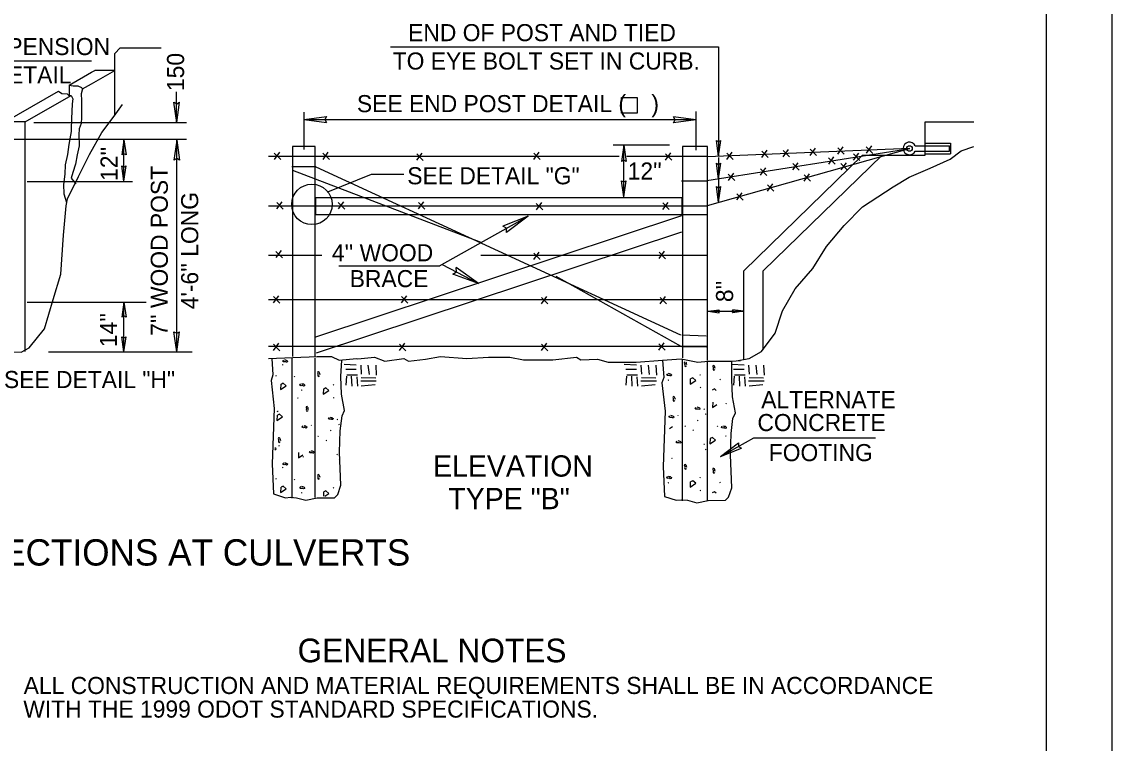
# Model space of a CAD drawing. Extents: x 11 to 454, y -32 to 258.
# Drawn here: x 370.7 to 453.7, y 74.7 to 129.6 of the extents above; entities that cross this region are included whole.
import ezdxf

# ---------------------------------------------------------------- set-up
doc = ezdxf.new("R2010")
doc.units = 0
doc.layers.add('Default', color=7, linetype='Continuous')
doc.layers.add('Level 1', color=7, linetype='Continuous')

msp = doc.modelspace()

# ---------------------------------------------------------------- linework, layer by layer
at = {"layer": 'Default'}
for p, q in [((448.69, -4.252), (448.69, 200.748)), ((377.782, 127.212), (378.196, 127.626)), ((377.782, 122.506), (377.782, 127.212)), ((378.196, 127.626), (381.118, 127.626)), ((381.118, 127.626), (381.304, 127.626)), ((366.606, 126.65), (376.001, 126.65)), ((374.313, 124.8), (376.019, 125.778)), ((376.019, 125.778), (376.249, 125.909)), ((376.019, 124.9), (377.782, 125.909)), ((377.782, 125.909), (376.249, 125.909)), ((374.313, 124.8), (374.313, 124.066)), ((375.327, 124.503), (376.019, 124.9)), ((369.427, 122.001), (373.497, 124.332)), ((370.96, 122.001), (374.455, 124.004)), ((382.488, 121.963), (382.488, 124.289)), ((382.489, 121.963), (382.278, 123.496)), ((382.489, 121.963), (382.7, 123.496)), ((370.96, 122.001), (369.427, 122.001)), ((370.96, 121.437), (370.96, 122.001)), ((392.191, 119.908), (392.191, 122.739)), ((392.191, 122.178), (393.894, 122.412)), ((392.191, 122.178), (422.02, 122.178)), ((392.191, 122.178), (393.894, 121.944)), ((421.995, 122.154), (420.309, 122.386)), ((421.995, 122.154), (420.309, 121.922)), ((422.02, 119.848), (422.02, 122.789)), ((439.456, 119.464), (439.456, 121.997)), ((439.456, 121.997), (443.148, 121.997)), ((370.96, 104.538), (370.96, 121.437)), ((371.62, 121.963), (376.019, 121.963)), ((376.019, 121.963), (383.225, 121.963)), ((367.86, 120.674), (383.225, 120.674)), ((378.475, 120.641), (378.317, 119.492)), ((378.475, 120.641), (378.633, 119.492)), ((378.476, 117.486), (378.476, 120.674)), ((382.493, 120.62), (382.283, 119.087)), ((382.493, 120.62), (382.704, 119.087)), ((382.494, 104.506), (382.494, 120.674)), ((423.736, 119.396), (423.573, 120.588)), ((423.736, 119.396), (423.9, 120.588)), ((439.456, 120.373), (441.392, 120.373)), ((441.392, 120.373), (441.392, 119.581)), ((390.405, 119.133), (389.914, 119.625)), ((389.923, 119.147), (390.328, 119.694)), ((394.108, 119.133), (393.617, 119.625)), ((393.626, 119.147), (394.03, 119.694)), ((401.254, 119.068), (400.762, 119.56)), ((400.771, 119.082), (401.176, 119.629)), ((410.153, 119.133), (409.662, 119.625)), ((409.671, 119.147), (410.076, 119.694)), ((415.7, 120.258), (419.999, 120.258)), ((416.518, 120.232), (416.348, 118.996)), ((416.518, 120.232), (416.688, 118.996)), ((416.519, 116.289), (416.519, 120.232)), ((420.173, 119.077), (419.682, 119.568)), ((419.691, 119.091), (420.095, 119.637)), ((422.849, 117.529), (438.296, 119.988)), ((422.894, 115.629), (438.263, 119.977)), ((438.263, 119.977), (422.896, 119.346)), ((424.848, 119.131), (424.356, 119.623)), ((424.365, 119.146), (424.77, 119.692)), ((427.515, 119.283), (427.023, 119.775)), ((427.032, 119.298), (427.437, 119.844)), ((429.136, 119.335), (428.644, 119.826)), ((428.653, 119.349), (429.058, 119.895)), ((431.183, 119.438), (430.692, 119.93)), ((430.701, 119.452), (431.105, 119.999)), ((433.3, 119.541), (432.808, 120.033)), ((432.817, 119.556), (433.222, 120.102)), ((434.485, 119.071), (433.994, 119.563)), ((434.003, 119.085), (434.408, 119.632)), ((435.464, 119.606), (434.972, 120.097)), ((434.981, 119.62), (435.386, 120.166)), ((438.701, 120.175), (441.308, 120.175)), ((438.701, 119.779), (441.308, 119.779)), ((439.456, 119.581), (441.392, 119.581)), ((441.308, 119.779), (441.308, 120.175)), ((416.154, 119.362), (389.483, 119.362)), ((422.865, 119.362), (416.752, 119.362)), ((423.736, 117.67), (423.572, 118.862)), ((423.736, 117.67), (423.9, 118.862)), ((425.644, 110.674), (434.695, 119.464)), ((427.129, 110.674), (436.18, 119.464)), ((429.87, 118.335), (429.378, 118.827)), ((429.387, 118.35), (429.792, 118.896)), ((432.594, 118.778), (432.103, 119.27)), ((432.112, 118.793), (432.517, 119.339)), ((433.542, 118.331), (433.05, 118.823)), ((433.059, 118.346), (433.464, 118.892)), ((434.695, 119.464), (439.456, 119.464)), ((378.476, 117.496), (378.318, 118.645)), ((378.476, 117.496), (378.634, 118.645)), ((393.093, 118.593), (391.25, 118.593)), ((391.302, 118.337), (405.631, 112.858)), ((393.093, 118.593), (420.83, 105.791)), ((394.001, 116.673), (397.316, 118.018)), ((397.316, 118.018), (399.785, 118.018)), ((424.966, 117.535), (424.475, 118.027)), ((424.484, 117.55), (424.888, 118.096)), ((427.415, 117.933), (426.923, 118.425)), ((426.932, 117.948), (427.337, 118.494)), ((430.727, 117.486), (430.235, 117.977)), ((430.244, 117.5), (430.649, 118.046)), ((371.121, 117.468), (379.127, 117.468)), ((416.519, 116.289), (416.35, 117.526)), ((416.519, 116.289), (416.689, 117.526)), ((420.905, 117.506), (422.835, 117.506)), ((423.736, 115.891), (423.573, 117.083)), ((423.736, 115.891), (423.9, 117.083)), ((427.936, 116.719), (427.445, 117.211)), ((427.454, 116.734), (427.858, 117.28)), ((425.607, 116.046), (425.116, 116.538)), ((425.125, 116.061), (425.53, 116.607)), ((422.905, 115.6), (389.483, 115.6)), ((390.6, 115.363), (390.109, 115.855)), ((390.118, 115.377), (390.523, 115.924)), ((395.277, 115.363), (394.786, 115.855)), ((394.795, 115.377), (395.2, 115.924)), ((401.384, 115.363), (400.892, 115.855)), ((400.901, 115.377), (401.306, 115.924)), ((410.348, 115.298), (409.857, 115.79)), ((409.866, 115.312), (410.271, 115.859)), ((419.481, 115.325), (419.886, 115.872)), ((419.974, 115.341), (419.482, 115.833)), ((393.093, 105.65), (420.933, 114.868)), ((402.496, 111.04), (409.252, 114.829)), ((409.251, 114.83), (407.315, 114.069)), ((409.251, 114.83), (407.592, 113.575)), ((421.005, 114.945), (422.875, 114.945)), ((393.128, 104.433), (420.933, 113.639)), ((390.535, 111.658), (390.044, 112.15)), ((390.053, 111.672), (390.458, 112.219)), ((409.671, 111.542), (410.076, 112.089)), ((419.703, 111.593), (419.211, 112.085)), ((419.22, 111.607), (419.625, 112.154)), ((393.544, 111.839), (389.483, 111.839)), ((422.877, 111.839), (405.626, 111.839)), ((410.153, 111.528), (409.662, 112.02)), ((394.82, 111.04), (402.513, 111.04)), ((402.701, 111.142), (405.465, 109.709)), ((405.465, 109.71), (403.505, 110.407)), ((405.465, 109.71), (403.766, 110.91)), ((425.644, 103.926), (425.644, 110.674)), ((427.129, 104.655), (427.129, 110.674)), ((420.882, 104.92), (411.363, 110.246)), ((389.858, 108.227), (390.263, 108.774)), ((399.602, 108.227), (400.007, 108.774)), ((371.121, 108.297), (380.171, 108.297)), ((378.475, 108.297), (378.317, 107.147)), ((378.475, 108.297), (378.633, 107.147)), ((378.476, 104.506), (378.476, 108.297)), ((422.877, 108.473), (389.483, 108.473)), ((390.34, 108.213), (389.849, 108.704)), ((400.084, 108.213), (399.593, 108.704)), ((410.738, 108.148), (410.246, 108.639)), ((410.255, 108.162), (410.66, 108.709)), ((419.767, 108.148), (419.276, 108.639)), ((419.285, 108.162), (419.69, 108.709)), ((422.929, 107.592), (425.644, 107.592)), ((422.93, 107.591), (423.773, 107.707)), ((422.93, 107.591), (423.773, 107.475)), ((425.643, 107.592), (424.8, 107.708)), ((425.643, 107.592), (424.8, 107.476)), ((378.476, 104.506), (378.318, 105.656)), ((378.476, 104.506), (378.634, 105.656)), ((382.495, 104.506), (382.284, 106.039)), ((382.495, 104.506), (382.705, 106.039)), ((420.933, 105.791), (422.777, 105.731)), ((422.877, 104.909), (389.483, 104.909)), ((390.35, 104.593), (389.858, 105.085)), ((389.867, 104.608), (390.272, 105.154)), ((399.94, 104.593), (399.449, 105.085)), ((399.458, 104.608), (399.862, 105.154)), ((410.738, 104.593), (410.246, 105.085)), ((410.255, 104.608), (410.66, 105.154)), ((419.679, 104.629), (419.187, 105.12)), ((419.196, 104.643), (419.601, 105.189)), ((420.933, 104.92), (422.823, 104.899)), ((372.73, 104.506), (381.118, 104.506)), ((381.118, 104.506), (383.66, 104.506)), ((391.285, 93.362), (391.285, 104.032)), ((393.035, 93.436), (393.035, 104.026)), ((420.976, 93.164), (420.976, 103.94)), ((422.892, 93.183), (422.892, 103.773)), ((396.162, 103.491), (395.233, 103.533)), ((396.162, 103.153), (395.36, 103.153)), ((396.499, 103.491), (396.541, 102.816)), ((397.048, 103.491), (397.132, 102.773)), ((397.639, 103.491), (397.681, 102.731)), ((417.477, 103.491), (416.548, 103.533)), ((417.477, 103.153), (416.675, 103.153)), ((417.814, 103.491), (417.857, 102.816)), ((418.363, 103.491), (418.447, 102.773)), ((418.954, 103.491), (418.996, 102.731)), ((425.675, 103.491), (424.746, 103.533)), ((425.675, 103.153), (424.873, 103.153)), ((426.012, 103.491), (426.055, 102.816)), ((426.561, 103.491), (426.646, 102.773)), ((427.152, 103.491), (427.194, 102.731)), ((395.402, 102.647), (395.36, 101.972)), ((396.246, 102.731), (395.444, 102.731)), ((395.782, 102.647), (395.824, 101.887)), ((396.204, 102.605), (396.246, 101.887)), ((396.499, 102.309), (397.681, 102.309)), ((396.541, 102.562), (397.639, 102.52)), ((416.717, 102.647), (416.675, 101.972)), ((417.561, 102.731), (416.759, 102.731)), ((417.097, 102.647), (417.139, 101.887)), ((417.519, 102.605), (417.561, 101.887)), ((417.814, 102.309), (418.996, 102.309)), ((417.857, 102.562), (418.954, 102.52)), ((424.915, 102.647), (424.873, 101.972)), ((425.759, 102.731), (424.957, 102.731)), ((425.295, 102.647), (425.337, 101.887)), ((425.717, 102.605), (425.759, 101.887)), ((426.012, 102.309), (427.194, 102.309)), ((426.055, 102.562), (427.152, 102.52)), ((396.541, 101.929), (397.597, 102.014)), ((417.857, 101.929), (418.912, 102.014)), ((426.055, 101.929), (427.11, 102.014)), ((423.881, 96.548), (425.239, 97.574)), ((423.881, 96.548), (425.465, 97.17))]:
    msp.add_line(p, q, dxfattribs=at)
for points in [[(398.761, 127.702), (423.736, 127.719), (423.736, 119.396)], [(374.313, 124.8), (374.62, 124.755), (374.978, 124.741), (375.251, 124.612), (375.323, 124.454), (375.327, 124.503), (375.208, 124.138), (375.237, 123.636), (375.251, 122.774), (375.237, 122.329), (375.222, 121.87), (375.064, 121.468), (375.063, 121.437)], [(373.497, 124.332), (373.759, 124.167), (374.146, 124.124), (374.29, 124.009), (374.455, 124.004), (374.577, 123.751), (374.534, 123.363), (374.491, 122.229), (374.455, 121.437)], [(369.11, 104.301), (369.979, 104.494), (370.66, 104.476), (371.254, 104.822), (372.44, 106.257), (373.083, 108.483), (373.676, 110.412), (373.874, 113.38), (374.071, 115.607), (374.17, 116.151), (375.011, 117.833), (375.851, 119.515), (376.79, 121.197), (377.73, 122.434), (378.372, 123.324)], [(382.278, 123.496), (382.491, 123.378), (382.7, 123.496)], [(393.894, 122.412), (393.762, 122.176), (393.894, 121.944)], [(420.309, 121.922), (420.439, 122.157), (420.309, 122.386)], [(374.455, 121.437), (374.448, 121.267), (374.362, 120.722), (374.275, 120.291), (374.189, 119.516), (374.003, 118.741), (373.989, 118.023), (373.874, 117.234), (373.903, 116.53), (374.1, 115.87)], [(375.063, 121.437), (375.05, 121.052), (375.079, 120.191), (374.921, 119.502), (374.792, 118.784), (374.577, 118.152), (374.462, 117.722), (374.809, 117.288)], [(423.573, 120.588), (423.738, 120.496), (423.9, 120.588)], [(378.633, 119.492), (378.474, 119.581), (378.317, 119.492)], [(393.042, 104.187), (393.042, 120.13), (391.302, 120.13), (391.302, 104.15)], [(422.877, 103.854), (422.877, 120.13), (420.984, 120.13), (420.984, 104.039)], [(425.061, 103.822), (426.057, 103.999), (427.01, 104.536), (428.052, 105.936), (428.588, 107.635), (429.57, 109.303), (430.91, 110.853), (431.952, 112.521), (433.292, 114.13), (434.692, 115.531), (437.014, 117.051), (438.235, 117.795), (439.843, 118.481), (441.361, 119.166), (442.195, 119.792), (443.148, 120.12)], [(382.704, 119.087), (382.491, 119.206), (382.283, 119.087)], [(416.688, 118.996), (416.516, 119.091), (416.348, 118.996)], [(423.572, 118.862), (423.738, 118.77), (423.9, 118.862)], [(423.736, 119.296), (423.736, 117.67)], [(378.318, 118.645), (378.478, 118.556), (378.634, 118.645)], [(416.35, 117.526), (416.521, 117.43), (416.689, 117.526)], [(423.573, 117.083), (423.738, 116.991), (423.9, 117.083)], [(423.736, 117.67), (423.736, 115.891)], [(407.592, 113.575), (407.591, 113.903), (407.315, 114.069)], [(403.505, 110.407), (403.778, 110.588), (403.766, 110.91)], [(378.633, 107.147), (378.474, 107.236), (378.317, 107.147)], [(423.773, 107.707), (423.707, 107.59), (423.773, 107.475)], [(424.8, 107.476), (424.866, 107.593), (424.8, 107.708)], [(378.318, 105.656), (378.478, 105.567), (378.634, 105.656)], [(382.284, 106.039), (382.497, 105.921), (382.705, 106.039)], [(389.483, 103.997), (393.177, 104.158), (394.268, 104.158), (394.863, 103.873), (396.178, 103.995), (396.281, 103.977), (397.542, 104.104), (398.327, 103.791), (399.779, 103.995), (400.13, 103.808), (401.415, 103.94), (402.561, 104.158), (404.58, 103.995), (406.217, 104.104), (407.853, 104.104), (408.89, 103.885), (411.127, 103.885), (412.927, 104.104), (413.255, 103.885), (414.509, 103.94), (415.328, 103.721), (417.456, 103.721), (419.465, 103.873), (420.883, 103.977), (422.148, 103.721), (422.929, 103.791), (424.732, 103.808), (425.389, 103.837)], [(389.738, 104.002), (389.816, 102.761), (389.673, 102.334), (389.911, 100.198), (389.768, 95.973), (389.863, 93.694), (390.764, 93.409), (391.144, 93.457), (391.618, 93.409), (392.33, 93.22), (393.183, 93.399), (394.512, 93.409), (394.749, 93.647), (394.986, 94.359), (394.891, 96.875), (394.939, 98.489), (395.081, 99.628), (395.271, 100.055), (395.034, 101.29), (394.986, 102.619), (395.071, 103.863)], [(390.69, 103.91), (390.765, 103.885), (390.831, 103.869), (390.881, 103.836), (390.922, 103.794), (390.905, 103.728), (390.839, 103.712), (390.79, 103.745), (390.724, 103.745), (390.666, 103.737), (390.608, 103.745), (390.566, 103.786), (390.591, 103.844), (390.641, 103.877)], [(419.465, 103.873), (419.562, 102.563), (419.42, 102.136), (419.657, 100), (419.515, 95.775), (419.61, 93.496), (420.511, 93.211), (420.89, 93.259), (421.365, 93.211), (422.076, 93.022), (422.929, 93.201), (424.258, 93.211), (424.495, 93.449), (424.732, 94.161), (424.638, 96.677), (424.685, 98.291), (424.828, 99.43), (425.017, 99.857), (424.78, 101.092), (424.732, 102.421), (424.732, 103.808)], [(421.142, 103.743), (421.138, 103.742), (421.121, 103.676), (421.154, 103.626), (421.154, 103.561), (421.146, 103.502), (421.154, 103.445), (421.196, 103.403), (421.254, 103.428), (421.287, 103.478)], [(390.543, 103.517), (390.592, 103.546), (390.594, 103.546)], [(393.403, 102.76), (393.378, 102.834), (393.361, 102.9), (393.328, 102.95), (393.287, 102.991), (393.221, 102.975), (393.204, 102.909), (393.237, 102.859), (393.237, 102.793), (393.229, 102.735), (393.237, 102.677), (393.279, 102.636), (393.336, 102.661), (393.37, 102.71)], [(421.32, 103.527), (421.295, 103.602), (421.279, 103.668), (421.245, 103.718), (421.245, 103.718)], [(423.485, 103.229), (423.46, 103.304), (423.444, 103.37), (423.411, 103.419), (423.369, 103.461), (423.303, 103.444), (423.287, 103.378), (423.32, 103.328), (423.32, 103.262), (423.311, 103.204), (423.32, 103.146), (423.361, 103.105), (423.419, 103.13), (423.452, 103.179)], [(390.047, 102.672), (390.096, 102.701), (390.098, 102.7)], [(390.407, 102.041), (390.399, 101.635), (390.829, 101.917), (390.597, 102.115), (390.432, 102.032)], [(391.456, 102.599), (391.485, 102.648), (391.485, 102.65)], [(391.991, 102.105), (392.066, 102.08), (392.132, 102.063), (392.181, 102.031), (392.223, 101.989), (392.206, 101.923), (392.14, 101.906), (392.09, 101.939), (392.024, 101.939), (391.966, 101.931), (391.908, 101.939), (391.867, 101.981), (391.892, 102.039), (391.941, 102.072)], [(419.908, 102.872), (419.983, 102.847), (420.049, 102.831), (420.099, 102.798), (420.14, 102.757), (420.123, 102.69), (420.057, 102.674), (420.008, 102.707), (419.942, 102.707), (419.884, 102.699), (419.826, 102.707), (419.785, 102.748), (419.809, 102.806), (419.859, 102.839)], [(419.896, 102.358), (419.945, 102.387), (419.947, 102.387)], [(421.576, 102.449), (421.567, 102.043), (421.998, 102.324), (421.766, 102.523), (421.6, 102.44)], [(422.328, 102.733), (422.357, 102.782), (422.357, 102.784)], [(423.833, 102.386), (423.882, 102.415), (423.884, 102.415)], [(391.979, 101.59), (392.028, 101.619), (392.03, 101.619)], [(393.658, 101.681), (393.65, 101.276), (394.08, 101.557), (393.849, 101.755), (393.683, 101.673)], [(394.411, 101.965), (394.44, 102.014), (394.44, 102.016)], [(422.335, 101.779), (422.384, 101.808), (422.386, 101.808)], [(423.541, 101.573), (423.412, 101.684), (423.246, 101.601)], [(391.704, 101.015), (391.675, 100.966), (391.675, 100.964)], [(394.418, 101.011), (394.467, 101.04), (394.469, 101.04)], [(420.448, 100.872), (420.423, 100.947), (420.406, 101.013), (420.374, 101.063), (420.332, 101.104), (420.266, 101.087), (420.249, 101.021), (420.282, 100.971), (420.282, 100.906), (420.274, 100.847), (420.282, 100.79), (420.324, 100.748), (420.382, 100.773), (420.415, 100.823)], [(423.285, 100.68), (423.277, 100.275), (423.605, 100.489)], [(424.305, 100.546), (424.334, 100.594), (424.334, 100.596)], [(390.129, 99.69), (390.121, 99.285), (390.551, 99.567), (390.319, 99.765), (390.154, 99.682)], [(390.15, 99.972), (390.199, 100.001), (390.201, 100.001)], [(392.531, 100.105), (392.506, 100.179), (392.489, 100.245), (392.456, 100.295), (392.415, 100.337), (392.349, 100.32), (392.332, 100.254), (392.365, 100.204), (392.365, 100.138), (392.357, 100.08), (392.365, 100.022), (392.407, 99.981), (392.464, 100.006), (392.498, 100.055)], [(420.084, 99.677), (420.158, 99.652), (420.224, 99.635), (420.274, 99.602), (420.315, 99.561), (420.299, 99.495), (420.233, 99.478), (420.183, 99.511), (420.117, 99.511), (420.059, 99.503), (420.001, 99.511), (419.96, 99.553), (419.984, 99.611), (420.034, 99.644)], [(420.654, 99.674), (420.668, 99.699), (420.668, 99.7)], [(422.079, 100.314), (422.153, 100.289), (422.219, 100.273), (422.269, 100.24), (422.31, 100.198), (422.294, 100.132), (422.228, 100.116), (422.178, 100.149), (422.112, 100.149), (422.054, 100.14), (421.996, 100.149), (421.955, 100.19), (421.979, 100.248), (422.029, 100.281)], [(422.617, 100.128), (422.666, 100.157), (422.668, 100.157)], [(422.746, 99.754), (422.795, 99.783), (422.797, 99.782)], [(392.166, 98.909), (392.241, 98.884), (392.307, 98.868), (392.357, 98.835), (392.398, 98.793), (392.381, 98.727), (392.315, 98.711), (392.266, 98.744), (392.2, 98.744), (392.142, 98.735), (392.084, 98.744), (392.042, 98.785), (392.067, 98.843), (392.117, 98.876)], [(392.737, 98.907), (392.751, 98.931), (392.751, 98.932)], [(394.161, 99.546), (394.236, 99.522), (394.302, 99.505), (394.352, 99.472), (394.393, 99.431), (394.376, 99.364), (394.31, 99.348), (394.261, 99.381), (394.195, 99.381), (394.137, 99.373), (394.079, 99.381), (394.037, 99.422), (394.062, 99.48), (394.112, 99.513)], [(394.699, 99.361), (394.748, 99.39), (394.75, 99.39)], [(394.829, 98.986), (394.878, 99.015), (394.88, 99.015)], [(419.987, 98.675), (420.23, 98.834)], [(421.177, 98.836), (421.206, 98.885), (421.206, 98.887)], [(422.121, 99.283), (422.169, 99.312), (422.172, 99.312)], [(423.659, 98.836), (423.688, 98.885), (423.688, 98.887)], [(424.09, 98.881), (424.165, 98.857), (424.231, 98.84), (424.28, 98.807), (424.322, 98.766), (424.305, 98.7), (424.239, 98.683), (424.189, 98.716), (424.123, 98.716), (424.065, 98.708), (424.007, 98.716), (423.966, 98.757), (423.991, 98.815), (424.04, 98.848)], [(390.409, 97.744), (390.384, 97.819), (390.368, 97.885), (390.335, 97.935), (390.293, 97.976), (390.227, 97.959), (390.211, 97.893), (390.244, 97.844), (390.244, 97.778), (390.235, 97.72), (390.244, 97.662), (390.285, 97.62), (390.343, 97.645), (390.376, 97.695)], [(393.26, 98.068), (393.289, 98.117), (393.289, 98.119)], [(394.203, 98.515), (394.252, 98.544), (394.254, 98.544)], [(421.785, 98.531), (421.834, 98.56), (421.836, 98.56)], [(423.08, 97.914), (423.072, 97.509), (423.502, 97.79), (423.271, 97.989), (423.105, 97.906)], [(423.88, 96.549), (426.421, 97.973), (435.667, 97.973)], [(424.282, 98.117), (424.253, 98.068), (424.253, 98.066)], [(389.948, 97.057), (390.049, 97.122), (389.952, 97.205)], [(390.262, 97.345), (390.311, 97.374), (390.313, 97.374)], [(391.255, 97.463), (391.304, 97.492), (391.306, 97.492)], [(393.868, 97.763), (393.916, 97.792), (393.919, 97.792)], [(420.637, 97.754), (420.712, 97.729), (420.778, 97.713), (420.828, 97.68), (420.869, 97.639), (420.852, 97.572), (420.786, 97.556), (420.736, 97.589), (420.67, 97.589), (420.612, 97.581), (420.555, 97.589), (420.513, 97.63), (420.538, 97.688), (420.588, 97.721)], [(422.598, 97.449), (422.647, 97.478), (422.649, 97.477)], [(422.728, 97.074), (422.777, 97.103), (422.779, 97.103)], [(425.239, 97.574), (425.239, 97.306), (425.465, 97.17)], [(391.768, 96.85), (391.759, 96.445), (392.087, 96.659)], [(392.103, 96.487), (392.131, 96.536), (392.131, 96.538)], [(392.72, 96.987), (392.795, 96.962), (392.861, 96.945), (392.91, 96.913), (392.952, 96.871), (392.935, 96.805), (392.869, 96.788), (392.819, 96.821), (392.753, 96.821), (392.695, 96.813), (392.637, 96.821), (392.596, 96.863), (392.621, 96.921), (392.67, 96.954)], [(394.681, 96.681), (394.73, 96.71), (394.732, 96.71)], [(394.81, 96.306), (394.812, 96.307)], [(420.178, 96.389), (420.207, 96.438), (420.207, 96.44)], [(390.543, 95.695), (390.592, 95.724), (390.594, 95.724)], [(390.69, 96.088), (390.765, 96.064), (390.831, 96.047), (390.881, 96.014), (390.922, 95.973), (390.905, 95.906), (390.839, 95.89), (390.79, 95.923), (390.724, 95.923), (390.666, 95.915), (390.608, 95.923), (390.566, 95.964), (390.591, 96.022), (390.641, 96.055)], [(421.32, 95.705), (421.295, 95.78), (421.279, 95.846), (421.245, 95.896), (421.204, 95.937), (421.138, 95.921), (421.121, 95.854), (421.154, 95.805), (421.154, 95.739), (421.146, 95.681), (421.154, 95.623), (421.196, 95.582), (421.254, 95.606), (421.287, 95.656)], [(423.485, 95.407), (423.46, 95.482), (423.444, 95.548), (423.411, 95.598), (423.369, 95.639), (423.303, 95.622), (423.287, 95.556), (423.32, 95.506), (423.32, 95.44), (423.311, 95.382), (423.32, 95.325), (423.361, 95.283), (423.419, 95.308), (423.452, 95.358)], [(390.047, 94.85), (390.096, 94.879), (390.098, 94.879)], [(391.456, 94.777), (391.485, 94.826), (391.485, 94.829)], [(393.403, 94.938), (393.378, 95.012), (393.361, 95.078), (393.328, 95.128), (393.287, 95.17), (393.221, 95.153), (393.204, 95.087), (393.237, 95.037), (393.237, 94.971), (393.229, 94.913), (393.237, 94.855), (393.279, 94.814), (393.336, 94.839), (393.37, 94.888)], [(419.908, 95.05), (419.983, 95.026), (420.049, 95.009), (420.099, 94.976), (420.14, 94.935), (420.123, 94.869), (420.057, 94.852), (420.008, 94.885), (419.942, 94.885), (419.884, 94.877), (419.826, 94.885), (419.785, 94.926), (419.809, 94.984), (419.859, 95.017)], [(421.576, 94.627), (421.567, 94.221), (421.998, 94.503), (421.766, 94.701), (421.6, 94.618)], [(422.328, 94.911), (422.357, 94.96), (422.357, 94.962)], [(390.407, 94.219), (390.399, 93.813), (390.829, 94.095), (390.597, 94.293), (390.432, 94.211)], [(391.991, 94.283), (392.066, 94.258), (392.132, 94.242), (392.181, 94.209), (392.223, 94.167), (392.206, 94.101), (392.14, 94.084), (392.09, 94.118), (392.024, 94.117), (391.966, 94.109), (391.908, 94.118), (391.867, 94.159), (391.892, 94.217), (391.941, 94.25)], [(391.979, 93.768), (392.028, 93.797), (392.03, 93.797)], [(393.658, 93.859), (393.652, 93.536)], [(393.773, 93.534), (394.08, 93.735), (393.849, 93.933), (393.683, 93.851)], [(394.411, 94.143), (394.44, 94.192), (394.44, 94.194)], [(419.896, 94.536), (419.945, 94.565), (419.947, 94.565)], [(422.335, 93.957), (422.384, 93.986), (422.386, 93.986)], [(423.541, 93.752), (423.412, 93.862), (423.246, 93.779)], [(423.833, 94.564), (423.882, 94.593), (423.884, 94.593)]]:
    msp.add_lwpolyline(points, dxfattribs=at)
msp.add_lwpolyline([(393.093, 116.251), (420.933, 116.251), (420.933, 114.919), (393.093, 114.919)], close=True, dxfattribs=at)
for centre, radius in [((438.263, 119.977), 0.209), ((392.786, 115.726), 1.54)]:
    msp.add_circle(centre, radius, dxfattribs=at)
msp.add_arc((438.263, 119.977), 0.48, 24.34787, 335.66293, dxfattribs=at)
at = {"layer": 'Level 1'}
msp.add_line((453.69, -16.752), (453.69, 213.248), dxfattribs=at)
msp.add_lwpolyline([(416.343, 123.861), (417.549, 123.861), (417.549, 122.656), (416.343, 122.656)], close=True, dxfattribs=at)

# ---------------------------------------------------------------- texts
at = {"layer": 'Default'}
for s, height, p in [('END OF POST AND TIED', 1.3, (400.105, 128.141)), ('SUSPENSION', 1.3, (366.023, 127.083)), ('TO EYE BOLT SET IN CURB.', 1.3, (398.931, 125.982)), ('DETAIL', 1.3, (368.395, 124.927)), ('SEE END POST DETAIL (    )', 1.3, (396.207, 122.74)), ("12''", 1.3, (416.813, 117.612)), ('SEE DETAIL "G"', 1.3, (400.041, 117.252)), ("4'' WOOD", 1.3, (394.298, 111.393)), ('BRACE', 1.3, (395.659, 109.426)), ('SEE DETAIL "H"', 1.3, (369.346, 101.75)), ('ALTERNATE', 1.3, (426.981, 100.219)), ('CONCRETE', 1.3, (426.691, 98.476)), ('FOOTING', 1.3, (427.554, 96.189)), ('ELEVATION', 1.6198, (402.008, 95.013)), ('TYPE "B"', 1.6198, (403.168, 92.534)), ('CONNECTIONS AT CULVERTS', 2, (361.333, 88.247)), ('GENERAL NOTES', 1.8, (391.692, 80.887)), ('ALL CONSTRUCTION AND MATERIAL REQUIREMENTS SHALL BE IN ACCORDANCE', 1.2996, (370.846, 78.475)), ('WITH THE 1999 ODOT STANDARD SPECIFICATIONS.', 1.2996, (370.818, 76.677))]:
    msp.add_text(s, height=height, dxfattribs=at).set_placement(p)
for s, p in [('150', (383.052, 124.346)), ("12''", (377.992, 117.508)), ("7'' WOOD POST", (381.816, 105.723)), ("4'-6'' LONG", (384.13, 107.748)), ("8''", (424.838, 108.289)), ("14''", (377.941, 104.862))]:
    msp.add_text(s, height=1.3, rotation=90, dxfattribs=at).set_placement(p)

doc.saveas('drawing.dxf')
